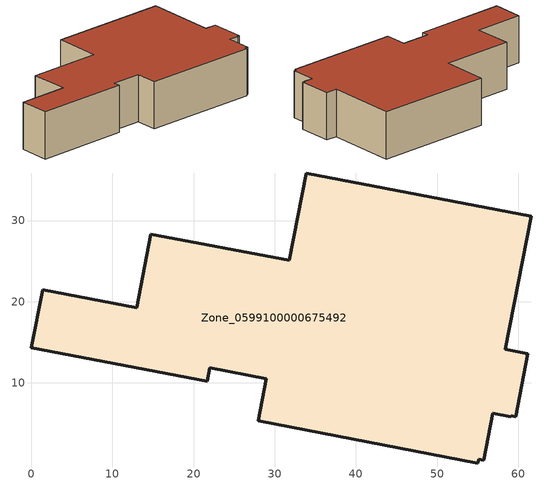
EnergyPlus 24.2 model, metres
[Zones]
Zone_0599100000675492
 floor ground (C_G): 55.14,0.59 54.98,0.13 27.97,5.36 28.96,10.52 21.98,11.87 21.66,10.19 0,14.33 1.39,21.48 13.01,19.25 14.73,28.34 31.8,25.11 33.87,35.86 61.59,30.52 58.4,14.14 61.18,13.61 59.68,5.82 59.12,5.95 59.09,5.81 56.87,6.24 55.73,0.48 z0
 wall outside (C_F): 31.8,25.11 14.73,28.34 13.01,19.25 1.39,21.48 0,14.33 21.66,10.19 21.98,11.87 28.96,10.52 27.97,5.36 54.98,0.13 55.14,0.59 55.73,0.48 56.87,6.24 59.09,5.81 59.12,5.95 59.68,5.82 61.18,13.61 58.4,14.14 61.59,30.52 33.87,35.86 31.8,25.11 z0:11.37
 roof outside (C_R): 55.14,0.59 55.73,0.48 56.87,6.24 59.09,5.81 59.12,5.95 59.68,5.82 61.18,13.61 58.4,14.14 61.59,30.52 33.87,35.86 31.8,25.11 14.73,28.34 13.01,19.25 1.39,21.48 0,14.33 21.66,10.19 21.98,11.87 28.96,10.52 27.97,5.36 54.98,0.13 z11.37
[BUILDING]
Pand.0599100000675492: North Axis=0; Terrain=City; Loads Convergence Tolerance Value=0.04; Temperature Convergence Tolerance Value=0.4; Solar Distribution=FullExterior; Maximum Number of Warmup Days=25; Minimum Number of Warmup Days=1
[Site:Location]
Rotterdam.The.Hague.AP_ZH_NLD Design_Conditions: Latitude=51.96; Longitude=4.45; Time Zone=1; Elevation=-4.5
[SITE:GROUNDTEMPERATURE:BUILDINGSURFACE]
18, 18, 18, 18, 18, 18, 18, 18, 18, 18, 18, 18
[MATERIAL] Thermal Absorptance=0.9; Solar Absorptance=0.7; Visible Absorptance=0.7
Name | Roughness | Thickness | Conductivity | Density | Specific Heat
G.TC.1946-1964 | MediumSmooth | 0.15 | 1 | 540 | 1210
F.TC.1946-1964 | Rough | 0.3 | 0.857143 | 1920 | 840
R.TC.1946-1964 | MediumRough | 0.2 | 0.235294 | 1500 | 1000
[CONSTRUCTION]
C_G: G.TC.1946-1964
C_F: F.TC.1946-1964
C_R: R.TC.1946-1964
[ZONE]
Zone_0599100000675492: Type=1; Multiplier=1; Ceiling Height=Autocalculate; Volume=Autocalculate; Floor Area=autocalculate; Part of Total Floor Area=Yes
[ZONEINFILTRATION:DESIGNFLOWRATE]
Infil_Zone_0599100000675492: Zone or ZoneList or Space or SpaceList=Zone_0599100000675492; Schedule=AlwaysOn; Design Flow Rate Calculation Method=Flow/Area; Flow Rate per Floor Area=0.003; Constant Term Coefficient=1; Temperature Term Coefficient=0; Velocity Term Coefficient=0; Velocity Squared Term Coefficient=0
[HVACTEMPLATE:ZONE:IDEALLOADSAIRSYSTEM]
Zone_0599100000675492: Maximum Heating Supply Air Temperature=50; Minimum Cooling Supply Air Temperature=13; Maximum Heating Supply Air Humidity Ratio=0.0156; Minimum Cooling Supply Air Humidity Ratio=0.0077; Heating Limit=NoLimit; Cooling Limit=NoLimit; Dehumidification Control Type=ConstantSensibleHeatRatio; Cooling Sensible Heat Ratio=0.7; Dehumidification Setpoint=60; Humidification Control Type=None; Humidification Setpoint=30; Outdoor Air Method=None; Outdoor Air Flow Rate per Person=0.00944; Outdoor Air Flow Rate per Zone Floor Area=0; Outdoor Air Flow Rate per Zone=0; Demand Controlled Ventilation Type=None; Outdoor Air Economizer Type=NoEconomizer; Heat Recovery Type=None; Sensible Heat Recovery Effectiveness=0.7; Latent Heat Recovery Effectiveness=0.65
[ZONECONTROL:THERMOSTAT]
ThermostatControl_Zone_0599100000675492: Zone or ZoneList=Zone_0599100000675492; Control Type Schedule=DualSetpointControlType; Control 1=Thermostat_Zone_0599100000675492; Temperature Difference Between Cutout And Setpoint=0
[THERMOSTATSETPOINT:DUALSETPOINT]
Thermostat_Zone_0599100000675492: Heating Setpoint Temperature Schedule=HeatingSetpoint_Zone_0599100000675492; Cooling Setpoint Temperature Schedule=CoolingSetpoint_Zone_0599100000675492
[SCHEDULE:COMPACT]
HeatingSetpoint_Zone_0599100000675492: Through: 12/31, For: AllDays, Until: 24:00, 21
CoolingSetpoint_Zone_0599100000675492: Through: 12/31, For: AllDays, Until: 24:00, 24
DualSetpointControlType: Through: 12/31, For: AllDays, Until: 24:00, 4
AlwaysOn: Through: 12/31, For: AllDays, Until: 24:00, 1
